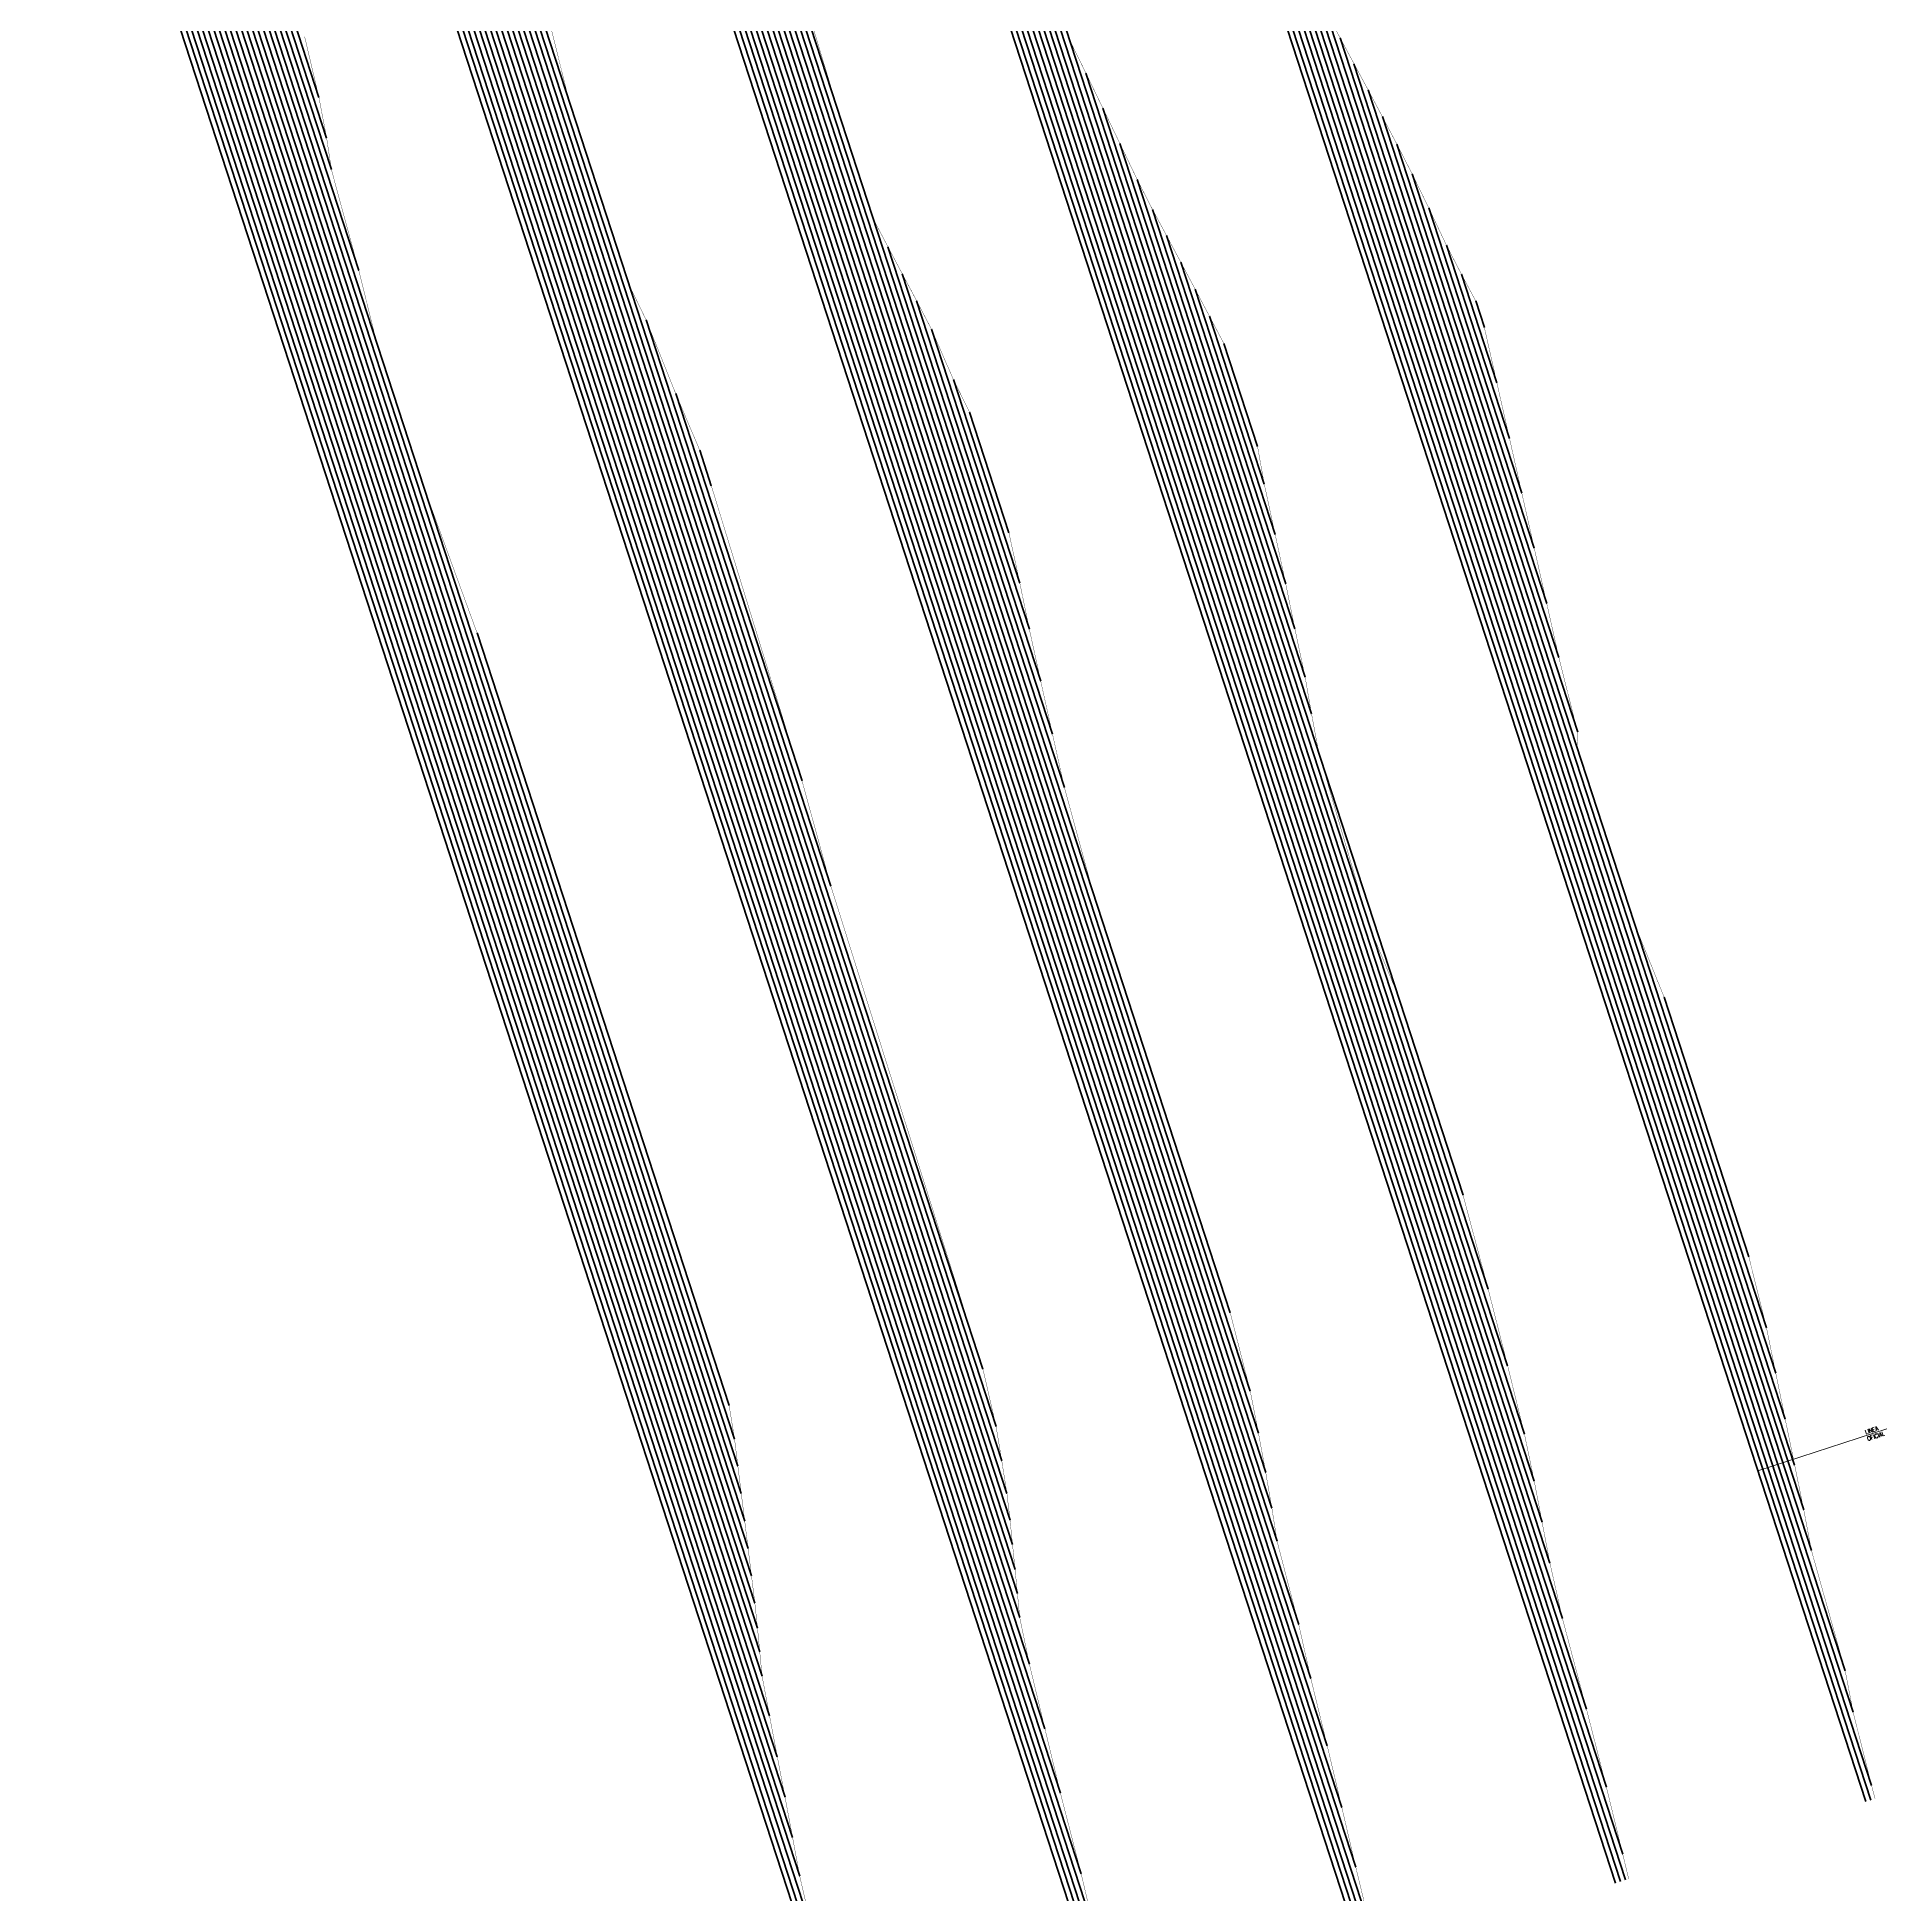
# Model space of a CAD drawing. Header units: metres. Extents: x 733085 to 734585, y 6084499 to 6087418.
# Drawn here: x 733241.2 to 733416.9, y 6086629.1 to 6086805.6 of the extents above; entities that cross this region are included whole.
import ezdxf

# ---------------------------------------------------------------- set-up
doc = ezdxf.new("R2010")
doc.units = ezdxf.units.M
doc.header["$LTSCALE"] = 5
doc.header["$MEASUREMENT"] = 0
doc.layers.add('_AUX', color=210, linetype='Continuous', lineweight=18, plot=False)
doc.layers.add('A-ELEV-MBE1', color=7, linetype='Continuous', lineweight=35)
doc.layers.add('U-ANNO-TEXT', color=3, linetype='Continuous', lineweight=18)
doc.styles.add('E-ROMANS', font='romans.shx', dxfattribs={"width": 0.8})

msp = doc.modelspace()

# ---------------------------------------------------------------- linework, layer by layer
at = {"layer": '_AUX', "ltscale": 0.05}
msp.add_lwpolyline([(733404.686, 6086669.398), (733416.949, 6086673.399)], dxfattribs=at)
at = {"layer": 'A-ELEV-MBE1', "color": 252}
for p, q in [((733415.499, 6086639.481), (733342.783, 6086862.356)), ((733413.748, 6086646.459), (733343.259, 6086862.511)), ((733412.994, 6086650.381), (733343.734, 6086862.666)), ((733414.944, 6086637.956), (733341.833, 6086862.046)), ((733415.42, 6086638.111), (733342.308, 6086862.201)), ((733386.122, 6086655.369), (733320.918, 6086855.222)), ((733384.939, 6086660.608), (733321.393, 6086855.377)), ((733384.192, 6086664.51), (733321.868, 6086855.532)), ((733383.448, 6086668.4), (733322.344, 6086855.687)), ((733382.517, 6086672.865), (733322.819, 6086855.842)), ((733391.177, 6086630.202), (733318.066, 6086854.291)), ((733391.653, 6086630.357), (733318.541, 6086854.446)), ((733392.128, 6086630.512), (733319.016, 6086854.602)), ((733391.853, 6086632.967), (733319.492, 6086854.757)), ((733390.302, 6086639.334), (733319.967, 6086854.912)), ((733388.409, 6086646.746), (733320.442, 6086855.067)), ((733309.067, 6086659.413), (733246.891, 6086849.986)), ((733308.744, 6086662.016), (733247.366, 6086850.141)), ((733308.42, 6086664.622), (733247.841, 6086850.296)), ((733308.095, 6086667.228), (733248.317, 6086850.452)), ((733307.77, 6086669.837), (733248.792, 6086850.607)), ((733307.456, 6086672.411), (733249.267, 6086850.762)), ((733271.753, 6086783.455), (733249.743, 6086850.917)), ((733269.144, 6086793.062), (733250.218, 6086851.072)), ((733268.694, 6086796.054), (733250.693, 6086851.227)), ((733267.964, 6086799.902), (733251.169, 6086851.382)), ((733319.876, 6086606.939), (733241.186, 6086848.125)), ((733315.732, 6086621.252), (733241.662, 6086848.28)), ((733314.947, 6086625.271), (733242.137, 6086848.435)), ((733313.65, 6086630.86), (733242.613, 6086848.591)), ((733312.973, 6086634.547), (733243.088, 6086848.746)), ((733312.252, 6086638.369), (733243.563, 6086848.901)), ((733311.52, 6086642.223), (733244.039, 6086849.056)), ((733310.78, 6086646.102), (733244.514, 6086849.211)), ((733310.075, 6086649.877), (733244.989, 6086849.366)), ((733309.849, 6086652.181), (733245.465, 6086849.521)), ((733309.637, 6086654.442), (733245.94, 6086849.676)), ((733309.384, 6086656.831), (733246.415, 6086849.831)), ((733357.928, 6086669.244), (733299.527, 6086848.243)), ((733357.242, 6086672.959), (733300.003, 6086848.398)), ((733356.461, 6086676.965), (733300.478, 6086848.553)), ((733354.559, 6086684.405), (733300.953, 6086848.708)), ((733367.41, 6086622.447), (733294.299, 6086846.537)), ((733367.886, 6086622.602), (733294.774, 6086846.692)), ((733368.361, 6086622.758), (733295.249, 6086846.847)), ((733367.984, 6086625.524), (733295.725, 6086847.002)), ((733366.489, 6086631.719), (733296.2, 6086847.157)), ((733365.158, 6086637.412), (733296.675, 6086847.313)), ((733363.78, 6086643.247), (733297.151, 6086847.468)), ((733362.214, 6086649.659), (733297.626, 6086847.623)), ((733361.066, 6086654.789), (733298.101, 6086847.778)), ((733359.009, 6086662.707), (733298.577, 6086847.933)), ((733358.515, 6086665.833), (733299.052, 6086848.088)), ((733332.306, 6086673.623), (733277.662, 6086841.109)), ((733331.056, 6086679.067), (733278.137, 6086841.264)), ((733340.395, 6086631.099), (733272.433, 6086839.403)), ((733338.419, 6086638.767), (733272.908, 6086839.558)), ((733336.948, 6086644.885), (733273.384, 6086839.713)), ((733335.472, 6086651.023), (733273.859, 6086839.868)), ((733334.556, 6086655.442), (733274.334, 6086840.024)), ((733334.338, 6086657.723), (733274.81, 6086840.179)), ((733334.111, 6086660.03), (733275.285, 6086840.334)), ((733333.869, 6086662.385), (733275.76, 6086840.489)), ((733333.635, 6086664.712), (733276.236, 6086840.644)), ((733333.338, 6086667.234), (733276.711, 6086840.799)), ((733332.845, 6086670.357), (733277.186, 6086840.954)), ((733343.643, 6086614.693), (733270.531, 6086838.783)), ((733344.119, 6086614.848), (733271.007, 6086838.938)), ((733343.329, 6086618.882), (733271.482, 6086839.093)), ((733341.719, 6086625.428), (733271.958, 6086839.248)), ((733409.787, 6086661.823), (733359.433, 6086816.161)), ((733409.056, 6086665.677), (733360.822, 6086813.514)), ((733408.189, 6086669.945), (733362.214, 6086810.861)), ((733407.298, 6086674.289), (733363.608, 6086808.199)), ((733406.397, 6086678.663), (733364.987, 6086805.584)), ((733380.916, 6086679.387), (733340.836, 6086802.232)), ((733405.516, 6086682.975), (733366.317, 6086803.119)), ((733387.572, 6086739.585), (733367.654, 6086800.634)), ((733379.068, 6086686.663), (733342.448, 6086798.903)), ((733385.784, 6086746.679), (733369.01, 6086798.09)), ((733376.678, 6086695.599), (733344.078, 6086795.519)), ((733384.629, 6086751.83), (733370.389, 6086795.474)), ((733362.28, 6086741.341), (733345.714, 6086792.116)), ((733383.447, 6086757.065), (733371.834, 6086792.658)), ((733361.677, 6086744.802), (733347.172, 6086789.26)), ((733382.265, 6086762.3), (733373.419, 6086789.412)), ((733360.698, 6086749.415), (733348.508, 6086786.776)), ((733338.798, 6086734.324), (733322.031, 6086785.716)), ((733381.093, 6086767.505), (733375.105, 6086785.858)), ((733337.672, 6086739.39), (733323.398, 6086783.138)), ((733359.83, 6086753.688), (733349.856, 6086784.257)), ((733379.896, 6086772.783), (733376.527, 6086783.111)), ((733358.825, 6086758.38), (733351.216, 6086781.702)), ((733336.547, 6086744.45), (733324.754, 6086780.595)), ((733378.702, 6086778.055), (733377.88, 6086780.576)), ((733316.608, 6086724.961), (733299.055, 6086778.763)), ((733335.468, 6086749.369), (733326.158, 6086777.904)), ((733357.792, 6086763.156), (733352.587, 6086779.11)), ((733357.151, 6086766.735), (733353.961, 6086776.511)), ((733334.569, 6086753.735), (733328.248, 6086773.108)), ((733313.868, 6086734.973), (733301.862, 6086771.77)), ((733333.53, 6086758.532), (733329.787, 6086770.005)), ((733305.247, 6086763.008), (733304.141, 6086766.396)), ((733306.941, 6086675.604), (733282.982, 6086749.037)), ((733403.834, 6086689.743), (733395.784, 6086714.416))]:
    msp.add_line(p, q, dxfattribs=at)
at = {"layer": 'A-ELEV-MBE1', "ltscale": 0.15, "const_width": 0.03}
for points in [[(733310.568, 6086820.852), (733317.581, 6086797.744), (733320.645, 6086788.353), (733322.031, 6086785.716), (733323.398, 6086783.138), (733324.754, 6086780.595), (733326.158, 6086777.904), (733328.248, 6086773.108), (733329.787, 6086770.005), (733333.53, 6086758.532), (733334.569, 6086753.735), (733335.468, 6086749.369), (733336.547, 6086744.45), (733337.672, 6086739.39), (733338.798, 6086734.324), (733341.539, 6086724.311), (733346.253, 6086709.864), (733354.559, 6086684.405), (733356.461, 6086676.965), (733357.242, 6086672.959), (733357.928, 6086669.244), (733358.515, 6086665.833), (733359.009, 6086662.707), (733361.066, 6086654.789), (733362.214, 6086649.659), (733363.78, 6086643.247), (733365.158, 6086637.412), (733366.489, 6086631.719), (733367.984, 6086625.524)], [(733335.751, 6086816.205), (733339.265, 6086805.435), (733340.836, 6086802.232), (733342.448, 6086798.903), (733344.078, 6086795.519), (733345.714, 6086792.116), (733347.172, 6086789.26), (733348.508, 6086786.776), (733349.856, 6086784.257), (733351.216, 6086781.702), (733352.587, 6086779.11), (733353.961, 6086776.511), (733357.151, 6086766.735), (733357.792, 6086763.156), (733358.825, 6086758.38), (733359.83, 6086753.688), (733360.698, 6086749.415), (733361.677, 6086744.802), (733362.28, 6086741.341), (733362.976, 6086737.596), (733367.578, 6086721.878), (733367.964, 6086720.695), (733370.444, 6086714.708), (733376.678, 6086695.599), (733379.068, 6086686.663), (733380.916, 6086679.387), (733382.517, 6086672.865), (733383.448, 6086668.4), (733384.192, 6086664.51), (733384.939, 6086660.608), (733386.122, 6086655.369), (733388.409, 6086646.746), (733390.302, 6086639.334), (733391.853, 6086632.967), (733392.422, 6086630.608)], [(733363.608, 6086808.199), (733364.987, 6086805.584), (733366.317, 6086803.119), (733367.654, 6086800.634), (733369.01, 6086798.09), (733370.389, 6086795.474), (733371.834, 6086792.658), (733373.419, 6086789.412), (733375.105, 6086785.858), (733376.527, 6086783.111), (733377.88, 6086780.576), (733378.702, 6086778.055), (733379.896, 6086772.783), (733381.093, 6086767.505), (733382.265, 6086762.3), (733383.447, 6086757.065), (733384.629, 6086751.83), (733385.784, 6086746.679), (733387.572, 6086739.585), (733387.519, 6086738.135), (733393.061, 6086721.15), (733395.784, 6086714.416), (733403.834, 6086689.743), (733405.516, 6086682.975), (733406.397, 6086678.663), (733407.298, 6086674.289), (733408.189, 6086669.945), (733409.056, 6086665.677), (733409.787, 6086661.823), (733412.994, 6086650.381), (733413.748, 6086646.459), (733415.499, 6086639.481), (733415.834, 6086638.246)], [(733290.04, 6086806.394), (733291.75, 6086799.539), (733297.46, 6086782.039), (733299.055, 6086778.763), (733301.862, 6086771.77), (733304.141, 6086766.396), (733305.247, 6086763.008), (733313.868, 6086734.973), (733316.608, 6086724.961), (733331.056, 6086679.067), (733332.306, 6086673.623), (733332.845, 6086670.357), (733333.338, 6086667.234), (733333.635, 6086664.712), (733333.869, 6086662.385), (733334.111, 6086660.03), (733334.338, 6086657.723), (733334.556, 6086655.442), (733335.472, 6086651.023), (733336.948, 6086644.885), (733338.419, 6086638.767), (733340.395, 6086631.099), (733341.719, 6086625.428)]]:
    msp.add_lwpolyline(points, dxfattribs=at)
at = {"layer": 'A-ELEV-MBE1', "ltscale": 0.15}
msp.add_lwpolyline([(733266.601, 6086805.694, 0.03, 0.03, 0), (733267.964, 6086799.902, 0.03, 0.03, 0), (733268.694, 6086796.054, 0.03, 0.03, 0), (733269.144, 6086793.062, 0.03, 0.03, 0), (733271.753, 6086783.455, 0.03, 0.03, 0), (733273.423, 6086776.724, 0.03, 0.03, 0), (733278.037, 6086762.581, 0.03, 0.03, 0), (733282.982, 6086749.037, 0.03, 0.03, 0), (733306.941, 6086675.604, 0.03, 0.03, 0), (733307.456, 6086672.411, 0.03, 0.03, 0), (733307.77, 6086669.837, 0.03, 0.03, 0), (733308.095, 6086667.228, 0.03, 0.03, 0), (733308.42, 6086664.622, 0.03, 0.03, 0), (733308.744, 6086662.016, 0.03, 0.03, 0), (733309.067, 6086659.413, 0.03, 0.03, 0), (733309.384, 6086656.831, 0.03, 0.03, 0), (733309.637, 6086654.442, 0.03, 0.03, 0), (733309.849, 6086652.181, 0.03, 0.03, 0), (733310.075, 6086649.877, 0.03, 0.03, 0), (733310.78, 6086646.102, 0.03, 0.03, 0), (733311.52, 6086642.223, 0.03, 0.03, 0), (733312.252, 6086638.369, 0.03, 0.03, 0), (733312.973, 6086634.547, 0.03, 0.03, 0), (733313.65, 6086630.86, 0.03, 0.03, 0), (733314.947, 6086625.271, 0.03, 0.03, 0)], format="xyseb", dxfattribs=at)

# ---------------------------------------------------------------- texts
at = {"layer": 'U-ANNO-TEXT', "insert": (733415.159, 6086672.239), "char_height": 0.4, "attachment_point": 7, "rotation": 18.06951, "style": 'E-ROMANS'}
msp.add_mtext('LINEA\\POFICIAL', dxfattribs=at)

doc.saveas('drawing.dxf')
